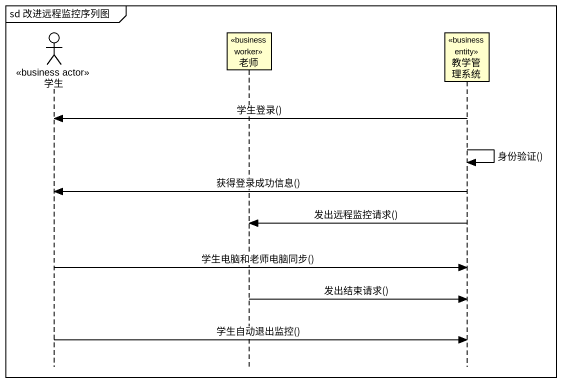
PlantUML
@startuml
mainframe sd 改进远程监控序列图
hide footbox
actor 学生 <<business actor>>
participant 老师 <<business worker>>
participant 教学管理系统 <<business entity>>

教学管理系统 -> 学生 : 学生登录()
教学管理系统 -> 教学管理系统 : 身份验证()
教学管理系统 -> 学生 : 获得登录成功信息()
教学管理系统 -> 老师 : 发出远程监控请求()
学生 -> 教学管理系统 : 学生电脑和老师电脑同步()
老师 -> 教学管理系统 : 发出结束请求()
学生 -> 教学管理系统 : 学生自动退出监控()
@enduml
